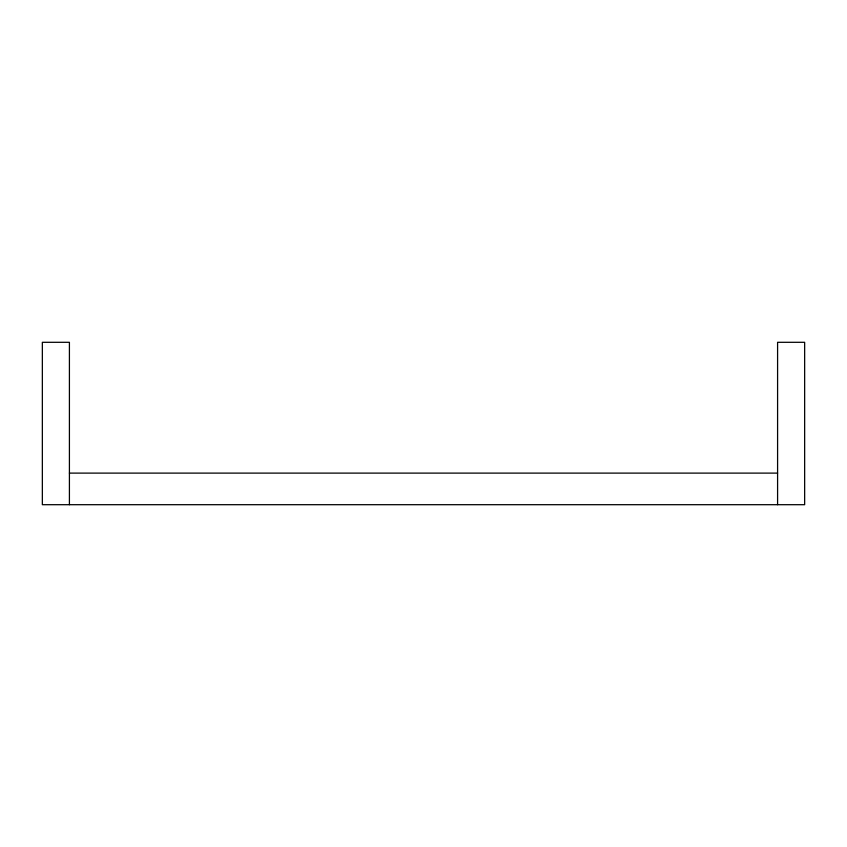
<?xml version="1.0" encoding="UTF-8"?>
<svg xmlns="http://www.w3.org/2000/svg" width="847" height="847" viewBox="0 0 847 847"><rect width="100%" height="100%" fill="white"/><g stroke="black" fill="none" stroke-linecap="round" stroke-linejoin="round"><path stroke-width="1.27" d="M69.412 473.113L777.588 473.113M777.588 504.696L777.588 342.304L804.65 342.304L804.65 504.696L42.35 504.696L42.35 342.304L69.412 342.304L69.412 504.696"/></g></svg>
